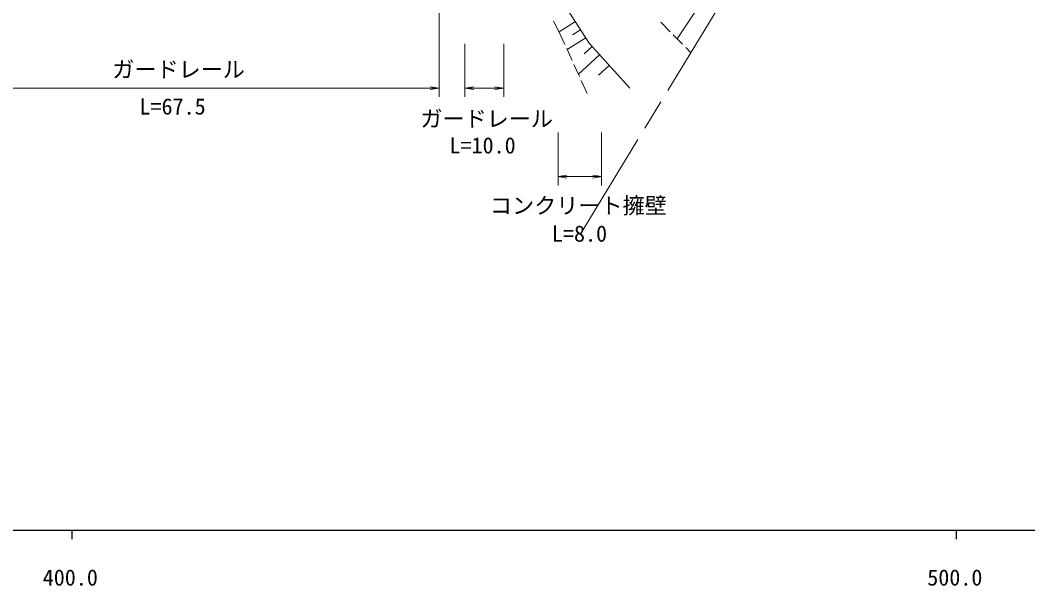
# Model space of a CAD drawing. Units: millimetres at full size, sheet at 1:1000; details may follow other scales. Extents: x 40000 to 680000, y 20000 to 380000.
# Drawn here: x 462174 to 576099, y 198715 to 262689 of the extents above; entities that cross this region are included whole.
import ezdxf
from ezdxf.enums import TextEntityAlignment as Align

# ---------------------------------------------------------------- set-up
doc = ezdxf.new("R2010")
doc.units = ezdxf.units.MM
doc.header["$LTSCALE"] = 1000
doc.linetypes.add('CHAIN', pattern=[18.5, 12, -1.5, 3.5, -1.5])
for name, color, linetype, lineweight in [('M-BGD', 7, 'Continuous', 13), ('M-BMK', 2, 'CHAIN', 13), ('M-STR-HTXT', 7, 'Continuous', 13), ('M-TTL-BAND', 7, 'Continuous', 25)]:
    doc.layers.add(name, color=color, linetype=linetype, lineweight=lineweight)
doc.styles.add('ＭＳ ゴシック', font='')
doc.styles.get('ＭＳ ゴシック').set_extended_font_data('MS Gothic')

# ---------------------------------------------------------------- blocks, each defined once
blk = doc.blocks.new('open_arrow')
at = {"color": 0, "linetype": 'Continuous', "lineweight": -2}
blk.add_lwpolyline([(7.5, 1.25), (0, 0), (7.5, -1.25)], dxfattribs=at)

msp = doc.modelspace()

# ---------------------------------------------------------------- linework, layer by layer
at = {"layer": 'M-BGD'}
for p, q in [((538783, 264094), (536445, 260586)), ((522482, 262576), (523083, 261418)), ((524944, 262525), (523114, 261351)), ((534607, 262446), (535662, 261379)), ((523083, 261418), (523753, 259945)), ((525531, 261610), (524616, 261023)), ((536013, 261023), (537067, 259956)), ((526118, 260695), (524024, 259351)), ((523961, 259490), (524582, 258125)), ((527690, 258775), (525279, 256596)), ((526856, 259698), (525933, 258864)), ((537418, 259600), (538002, 259009)), ((524789, 257670), (525411, 256305)), ((528780, 257570), (527574, 256480)), ((525618, 255850), (526289, 254377))]:
    msp.add_line(p, q, dxfattribs=at)
msp.add_lwpolyline([(518349, 275387), (521309, 268716), (523341, 265024), (526517, 260073), (531097, 255007)], dxfattribs=at)
at = {"layer": 'M-BMK'}
msp.add_line((525783, 238934), (541499, 264755), dxfattribs=at)
at = {"layer": 'M-STR-HTXT'}
for p, q in [((509541, 265000), (509541, 254000)), ((512461, 260000), (512461, 254000)), ((516855, 260000), (516855, 254000)), ((448689, 255000), (509541, 255000)), ((512461, 255000), (516855, 255000)), ((522981, 250000), (522981, 244000)), ((527904, 250000), (527904, 244000)), ((522981, 245000), (527904, 245000))]:
    msp.add_line(p, q, dxfattribs=at)
at = {"layer": 'M-TTL-BAND'}
for p, q in [((40000, 205000), (579000, 205000)), ((468000, 205000), (468000, 204000)), ((568000, 205000), (568000, 204000))]:
    msp.add_line(p, q, dxfattribs=at)

# ---------------------------------------------------------------- block references
at = {"layer": 'M-STR-HTXT', "xscale": 133, "yscale": 133, "rotation": 180}
for p in [(509541, 255000), (516855, 255000), (527904, 245000)]:
    msp.add_blockref('open_arrow', p, dxfattribs=at)
at = {"layer": 'M-STR-HTXT', "xscale": 133, "yscale": 133}
for p in [(512461, 255000), (522981, 245000)]:
    msp.add_blockref('open_arrow', p, dxfattribs=at)

# ---------------------------------------------------------------- texts
at = {"layer": 'M-STR-HTXT', "style": 'ＭＳ ゴシック'}
for s, p in [('ガードレール', (480083, 257116)), ('ガードレール', (514915, 251548)), ('コンクリート擁壁', (525283, 241722))]:
    msp.add_text(s, height=1833, dxfattribs=at).set_placement(p, align=Align.MIDDLE_CENTER)
for s, p in [('L=67.5', (479407, 251465)), ('L=10.0', (514454, 247062)), ('L=8.0', (525411, 237086))]:
    msp.add_text(s, height=1833, dxfattribs=at).set_placement(p, align=Align.BOTTOM_CENTER)
at = {"layer": 'M-TTL-BAND', "style": 'ＭＳ ゴシック'}
for s, p in [('400.0', (467844, 198195)), ('500.0', (567844, 198195))]:
    msp.add_text(s, height=1833, dxfattribs=at).set_placement(p, align=Align.BOTTOM_CENTER)

doc.saveas('drawing.dxf')
